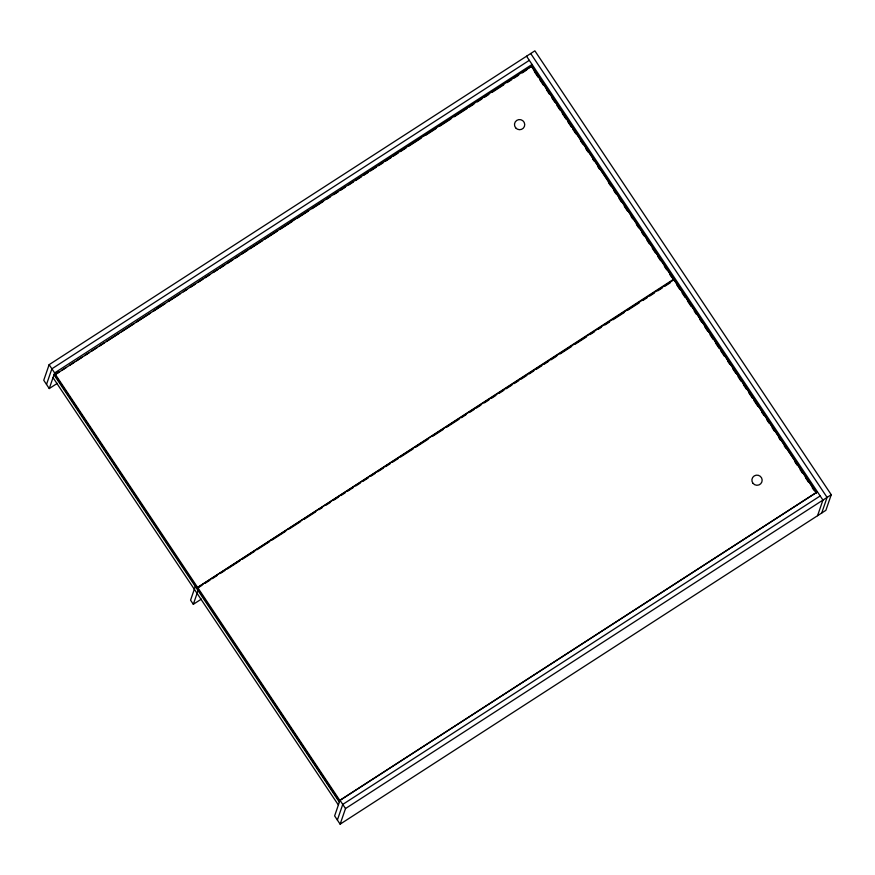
<?xml version="1.0" encoding="UTF-8"?>
<svg xmlns="http://www.w3.org/2000/svg" width="875" height="875" viewBox="0 0 875 875"><rect width="100%" height="100%" fill="white"/><g stroke="black" fill="none" stroke-linecap="round" stroke-linejoin="round"><path stroke-width="1.31" d="M817.414 491.816L340.003 800.275L334.622 815.905L340.134 824.163L825.869 510.333L831.25 494.714L534.866 50.837L49.131 364.667L43.75 380.286L49.262 388.555L57.302 383.359M46.506 384.42L51.887 368.802L529.309 60.342M49.262 388.555L54.644 372.925L532.066 64.466L531.234 66.872M816.014 493.423L816.298 492.603L674.1 279.639L197.028 587.836L54.83 374.872L531.584 66.194L673.783 279.158L673.498 279.989M195.3 586.403L190.564 600.163L193.32 604.297L201.359 599.102M197.028 587.836L673.783 279.158M339.544 801.27L197.345 588.306L197.63 587.475L339.828 800.439L816.298 492.603M193.32 604.297L198.056 590.537M531.3 67.025L531.584 66.194M337.378 820.028L342.759 804.409L820.181 495.95M340.134 824.163L345.516 808.544L831.25 494.714M673.816 280.459L674.1 279.639M817.556 515.703L822.938 500.084L526.553 56.208M821.712 513.023L827.094 497.394L530.709 53.517M58.166 372.116L53.998 374.795L339.358 802.145M157.205 308.12L161.361 305.43M290.631 221.911L294.787 219.231M424.069 135.702L428.225 133.022M527.264 69.027L531.42 66.336L816.014 492.548M54.83 374.872L59.423 371.897M61.72 370.42L66.303 367.456M69.748 365.225L74.342 362.261M76.639 360.773L82.381 357.066M84.678 355.578L89.272 352.614M91.569 351.127L97.311 347.419M99.608 345.942L104.191 342.967M106.487 341.491L119.12 333.331M121.417 331.844L134.05 323.684M136.347 322.197L150.117 313.305M153.562 311.073L165.047 303.658M168.492 301.427L179.977 294.011M183.411 291.791L186.856 289.559M190.302 287.339L194.895 284.375M198.341 282.144L202.934 279.18M205.231 277.692L209.825 274.728M213.27 272.497L217.864 269.533M220.161 268.056L224.744 265.081M227.041 263.605L232.783 259.886M235.08 258.409L239.673 255.445M241.97 253.958L247.712 250.25M250.009 248.762L262.631 240.603M264.928 239.127L277.561 230.956M279.858 229.48L292.491 221.32M297.084 218.356L308.558 210.93M312.003 208.709L323.488 201.294M326.933 199.062L330.378 196.842M333.823 194.611L338.417 191.647M340.703 190.159L345.297 187.195M348.742 184.975L353.336 182M355.633 180.523L361.375 176.816M363.672 175.328L368.266 172.364M370.562 170.877L376.305 167.169M378.602 165.681L383.184 162.717M385.481 161.23L391.223 157.522M393.52 156.045L398.114 153.07M400.411 151.594L406.153 147.886M408.45 146.398L421.072 138.239M425.666 135.275L436.002 128.592M439.447 126.372L450.931 118.956M454.377 116.725L466.998 108.566M469.295 107.078L473.889 104.114M477.334 101.894L481.928 98.919M484.225 97.442L488.819 94.467M492.264 92.247L503.738 84.831M507.183 82.6L511.777 79.636M514.073 78.148L518.667 75.184M522.113 72.964L526.706 69.989M197.345 588.306L201.939 585.342M205.384 583.111L209.978 580.147M212.275 578.659L216.858 575.695M220.303 573.475L224.897 570.5M227.194 569.023L239.827 560.864M242.123 559.377L254.756 551.217M257.042 549.73L269.675 541.57M271.972 540.094L285.753 531.191M289.198 528.959L300.672 521.544M304.117 519.323L315.602 511.897M319.047 509.677L322.492 507.456M325.938 505.225L330.531 502.261M333.966 500.03L338.559 497.066M340.856 495.578L345.45 492.614M347.747 491.127L353.489 487.419M355.786 485.942L360.38 482.967M362.677 481.491L368.419 477.783M370.716 476.295L375.298 473.331M377.595 471.844L383.338 468.136M385.634 466.648L390.228 463.684M392.525 462.197L398.267 458.489M400.564 457.012L413.186 448.853M415.483 447.366L428.116 439.206M432.709 436.242L443.045 429.559M446.491 427.339L459.113 419.18M461.409 417.692L466.003 414.728M469.448 412.497L474.042 409.533M476.339 408.056L480.933 405.081M484.378 402.861L488.972 399.897M491.269 398.409L495.852 395.445M499.297 393.214L503.891 390.25M506.188 388.762L511.93 385.055M514.227 383.567L518.82 380.603M521.117 379.127L526.859 375.408M529.156 373.931L533.739 370.967M536.036 369.48L541.778 365.772M544.075 364.284L548.669 361.32M550.966 359.833L556.708 356.125M560.153 353.905L571.627 346.478M575.072 344.258L586.556 336.842M590.002 334.611L594.595 331.647M598.041 329.427L601.486 327.195M604.931 324.975L609.525 322M612.959 319.78L624.444 312.364M627.889 310.133L639.373 302.717M642.819 300.497L647.412 297.522M649.709 296.045L654.292 293.07M657.738 290.85L662.331 287.886M664.628 286.398L670.37 282.691M534.319 71.553L538.103 77.219M539.613 79.483L543.397 85.148M546.427 89.677L549.445 94.216M551.72 97.606L554.75 102.145M557.014 105.536L560.044 110.075M562.308 113.466L566.092 119.131M567.602 121.395L571.386 127.061M572.895 129.325L575.925 133.864M580.464 140.656L582.728 144.058M585.758 148.586L588.022 151.988M592.561 158.78L594.081 161.044M597.855 166.709L599.375 168.973M608.453 182.569L610.717 185.97M613.747 190.498L616.011 193.9M619.041 198.428L621.305 201.83M624.334 206.358L627.364 210.886M631.137 216.552L632.658 218.816M636.431 224.481L638.706 227.883M641.725 232.411L644 235.812M647.03 240.341L649.294 243.742M652.323 248.27L655.342 252.809M657.617 256.2L660.636 260.728M664.42 266.394L666.695 269.795M669.714 274.323L671.989 277.725M676.845 284.998L679.864 289.527M682.139 292.928L685.158 297.456M687.433 300.858L691.206 306.512M694.236 311.052L696.511 314.442M699.53 318.981L701.805 322.372M704.823 326.911L707.853 331.439M710.117 334.841L713.147 339.369M715.411 342.77L719.195 348.436M720.716 350.7L724.489 356.366M727.519 360.894L729.783 364.295M732.812 368.823L735.842 373.352M738.106 376.753L741.136 381.281M743.4 384.683L746.43 389.211M748.694 392.612L752.478 398.278M753.988 400.542L757.772 406.208M761.556 411.863L763.82 415.264M766.85 419.792L769.125 423.194M772.144 427.722L774.419 431.123M778.958 437.927L780.467 440.191M784.252 445.856L785.761 448.12M794.839 461.716L797.103 465.106M800.133 469.645L802.397 473.036M805.427 477.564L808.456 482.103M812.241 487.769L813.75 490.033M49.131 364.667L54.644 372.925M340.003 800.275L345.516 808.544M55.114 374.041L197.312 587.005M53.025 377.639L338.373 804.989M515.648 127.827A5.141 5.064 19 0 0 524.42 126.448A5.141 5.064 19 0 0 518.744 119.623A5.141 5.064 19 0 0 515.648 127.827M753.069 483.405A5.141 5.064 19 0 0 761.841 482.016A5.141 5.064 19 0 0 756.164 475.191A5.141 5.064 19 0 0 753.069 483.405"/></g></svg>
